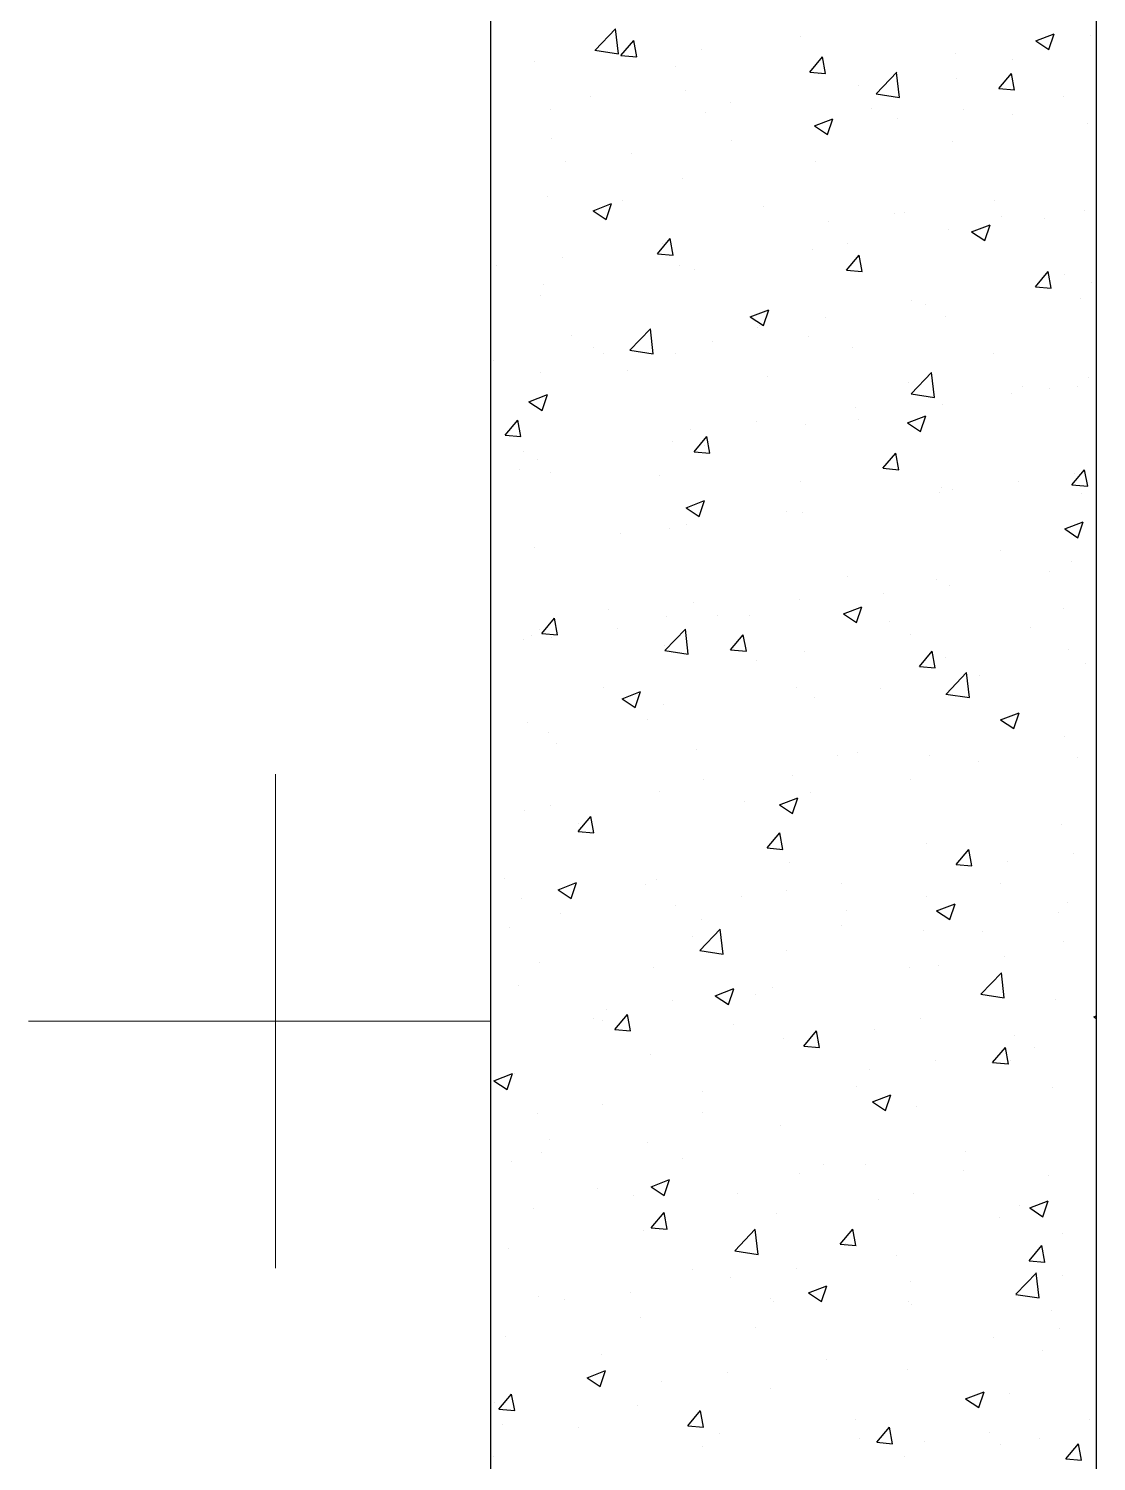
# Model space of a CAD drawing. Header units: millimetres. Extents: x 331487 to 517269, y 198509 to 399936.
# Drawn here: x 397785 to 398190, y 378926 to 379470 of the extents above; entities that cross this region are included whole.
import ezdxf

# ---------------------------------------------------------------- set-up
doc = ezdxf.new("R2010")
doc.units = ezdxf.units.MM
doc.header["$MEASUREMENT"] = 0
doc.layers.add('BEAM', color=1, linetype='Continuous', lineweight=5)
doc.layers.add('COLUMN', color=6, linetype='Continuous')

msp = doc.modelspace()

# ---------------------------------------------------------------- linework, layer by layer
at = {"layer": 'BEAM', "color": 253, "linetype": 'Continuous', "ltscale": 750}
for p, q in [((397878.55, 378999.49), (397878.55, 379186.99)), ((397784.8, 379093.24), (397960.13, 379093.24))]:
    msp.add_line(p, q, dxfattribs=at)
at = {"layer": 'COLUMN'}
for p, q in [((397960.13, 381444.03), (397960.13, 377744.03)), ((398190.13, 377974.03), (398190.13, 381444.03))]:
    msp.add_line(p, q, dxfattribs=at)
at = {"layer": 'COLUMN', "color": 2, "linetype": 'Continuous'}
for p, q in [((397999.82, 379461.93), (398007.6, 379470.05)), ((398008.7, 379460.54), (398007.59, 379470.04)), ((398009.67, 379459.86), (398014.49, 379465.6)), ((398015.64, 379459.33), (398014.49, 379465.6)), ((398077.97, 379467.24), (398077.97, 379467.24)), ((398167.11, 379465.45), (398174.12, 379468.14)), ((398167.11, 379465.45), (398172.09, 379462.1)), ((398172.08, 379462.1), (398174.11, 379468.14)), ((398187.94, 379467.52), (398187.94, 379467.52)), ((397999.8, 379461.92), (398008.7, 379460.54)), ((398009.67, 379459.86), (398015.65, 379459.34)), ((398015.06, 379458.96), (398015.06, 379458.96)), ((398040.1, 379462.26), (398040.1, 379462.26)), ((398081.39, 379453.58), (398086.22, 379459.33)), ((398087.37, 379453.05), (398086.21, 379459.32)), ((398136.6, 379460.48), (398136.6, 379460.48)), ((398158.29, 379458.36), (398158.29, 379458.36)), ((397976.94, 379457.78), (397976.94, 379457.78)), ((398030.32, 379455.53), (398030.32, 379455.53)), ((398081.39, 379453.58), (398087.37, 379453.06)), ((398083.7, 379453.27), (398083.7, 379453.27)), ((398084.66, 379452.98), (398084.66, 379452.98)), ((398106.54, 379445.38), (398114.33, 379453.5)), ((398115.42, 379443.99), (398114.31, 379453.48)), ((398153.12, 379447.31), (398157.94, 379453.05)), ((398159.1, 379446.78), (398157.94, 379453.05)), ((398099.97, 379448.35), (398099.97, 379448.35)), ((398137.09, 379451.02), (398137.09, 379451.02)), ((397998.02, 379444.35), (397998.02, 379444.35)), ((398034.15, 379446.58), (398034.15, 379446.58)), ((398051.41, 379442.1), (398051.41, 379442.1)), ((398106.53, 379445.37), (398115.42, 379443.99)), ((398153.12, 379447.31), (398159.1, 379446.79)), ((398177.72, 379444.4), (398177.72, 379444.4)), ((397982.8, 379439.54), (397982.8, 379439.54)), ((398041.65, 379438.34), (398041.65, 379438.34)), ((398104.79, 379439.84), (398104.79, 379439.84)), ((398139.85, 379439.41), (398139.85, 379439.41)), ((398158.17, 379437.58), (398158.17, 379437.58)), ((398083.09, 379433.2), (398090.09, 379435.89)), ((398083.09, 379433.2), (398088.07, 379429.84)), ((398088.06, 379429.84), (398090.09, 379435.89)), ((398114.82, 379436.12), (398114.82, 379436.12)), ((398186.72, 379434.23), (398186.72, 379434.23)), ((397983.33, 379428.33), (397983.33, 379428.33)), ((398051.66, 379427.8), (398051.66, 379427.8)), ((398135.38, 379427.19), (398135.38, 379427.19)), ((398013.79, 379422.81), (398013.79, 379422.81)), ((397988.75, 379419.52), (397988.75, 379419.52)), ((398083.44, 379419.69), (398083.44, 379419.69)), ((398032.93, 379413.29), (398032.93, 379413.29)), ((397981.59, 379406.25), (397981.59, 379406.25)), ((398010.43, 379404.7), (398010.43, 379404.7)), ((398151.42, 379404.96), (398151.42, 379404.96)), ((397999.07, 379400.95), (398006.07, 379403.63)), ((397999.07, 379400.95), (398004.04, 379397.59)), ((398004.04, 379397.59), (398006.07, 379403.63)), ((398063.81, 379402.44), (398063.81, 379402.44)), ((398113.54, 379399.97), (398113.54, 379399.97)), ((398117.19, 379400.19), (398117.19, 379400.19)), ((398154.16, 379398.69), (398154.16, 379398.69)), ((398185.51, 379400.94), (398185.51, 379400.94)), ((398088.51, 379396.67), (398088.51, 379396.67)), ((398134.16, 379393.9), (398134.16, 379393.9)), ((398142.78, 379392.94), (398149.78, 379395.63)), ((398142.78, 379392.94), (398147.76, 379389.58)), ((398147.75, 379389.58), (398149.78, 379395.62)), ((398170.57, 379397.93), (398170.57, 379397.93)), ((398023.54, 379384.64), (398028.36, 379390.39)), ((398025.35, 379388.36), (398025.35, 379388.36)), ((398029.52, 379384.11), (398028.36, 379390.38)), ((398095.84, 379388.68), (398095.84, 379388.68)), ((397987.48, 379383.37), (397987.48, 379383.37)), ((398023.54, 379384.64), (398029.52, 379384.12)), ((398082.23, 379386.4), (398082.23, 379386.4)), ((398095.27, 379378.37), (398100.09, 379384.11)), ((398101.24, 379377.84), (398100.09, 379384.1)), ((397962.45, 379380.08), (397962.45, 379380.08)), ((398031.72, 379380), (398031.72, 379380)), ((398037.52, 379378.67), (398037.52, 379378.67)), ((398095.27, 379378.37), (398101.25, 379377.84)), ((398167, 379372.09), (398171.82, 379377.84)), ((398172.97, 379371.56), (398171.81, 379377.83)), ((398178.12, 379376.73), (398178.12, 379376.73)), ((397980.37, 379372.96), (397980.37, 379372.96)), ((398167, 379372.09), (398172.97, 379371.57)), ((398188.26, 379373.83), (398188.26, 379373.83)), ((397979.21, 379368.66), (397979.21, 379368.66)), ((398119.8, 379366.72), (398119.8, 379366.72)), ((398184.29, 379367.65), (398184.29, 379367.65)), ((398058.76, 379360.68), (398065.76, 379363.37)), ((398058.76, 379360.68), (398063.73, 379357.33)), ((398063.73, 379357.33), (398065.76, 379363.37)), ((398087.24, 379360.53), (398087.24, 379360.53)), ((398125.11, 379365.52), (398125.11, 379365.52)), ((398132.95, 379360.61), (398132.95, 379360.61)), ((398013.07, 379347.97), (398020.86, 379356.09)), ((398021.95, 379346.58), (398020.85, 379356.07)), ((398061.49, 379356.71), (398061.49, 379356.71)), ((398062.2, 379357.23), (398062.2, 379357.23)), ((397990.95, 379353.6), (397990.95, 379353.6)), ((398044.33, 379351.34), (398044.33, 379351.34)), ((398081.01, 379353.11), (398081.01, 379353.11)), ((397999.05, 379348.92), (397999.05, 379348.92)), ((398003.17, 379346.7), (398003.17, 379346.7)), ((398013.06, 379347.95), (398021.95, 379346.58)), ((398030.5, 379346.71), (398030.5, 379346.71)), ((398097.72, 379349.09), (398097.72, 379349.09)), ((398151.1, 379346.83), (398151.1, 379346.83)), ((397961.17, 379343.93), (397961.17, 379343.93)), ((397979.16, 379339.67), (397979.16, 379339.67)), ((398012.04, 379340.16), (398012.04, 379340.16)), ((398119.8, 379331.42), (398127.59, 379339.53)), ((398128.68, 379330.02), (398127.57, 379339.52)), ((398065.42, 379337.91), (398065.42, 379337.91)), ((398118.8, 379335.65), (398118.8, 379335.65)), ((398161.96, 379334.39), (398161.96, 379334.39)), ((398172.18, 379333.4), (398172.18, 379333.4)), ((398183.08, 379334.36), (398183.08, 379334.36)), ((398186.99, 379337.68), (398186.99, 379337.68)), ((397974.74, 379328.43), (397981.74, 379331.12)), ((397974.74, 379328.43), (397979.71, 379325.08)), ((397979.71, 379325.07), (397981.74, 379331.12)), ((398119.78, 379331.4), (398128.68, 379330.02)), ((398157.99, 379331.73), (398157.99, 379331.73)), ((398098.8, 379326.07), (398098.8, 379326.07)), ((398118.45, 379320.42), (398125.45, 379323.11)), ((398123.42, 379317.07), (398125.45, 379323.11)), ((398131.73, 379327.32), (398131.73, 379327.32)), ((397965.69, 379315.7), (397970.51, 379321.44)), ((397971.67, 379315.17), (397970.51, 379321.43)), ((398035.9, 379317.79), (398035.9, 379317.79)), ((398060.93, 379321.09), (398060.93, 379321.09)), ((398079.79, 379319.82), (398079.79, 379319.82)), ((398099.68, 379321.72), (398099.68, 379321.72)), ((398118.45, 379320.42), (398123.42, 379317.07)), ((397965.69, 379315.7), (397971.67, 379315.17)), ((398029.28, 379313.42), (398029.28, 379313.42)), ((398037.42, 379309.42), (398042.24, 379315.17)), ((398041.36, 379311.71), (398041.36, 379311.71)), ((398043.39, 379308.89), (398042.24, 379315.16)), ((397972.74, 379309.48), (397972.74, 379309.48)), ((397977.94, 379306.38), (397977.94, 379306.38)), ((398037.42, 379309.42), (398043.4, 379308.9)), ((398109.14, 379303.15), (398113.97, 379308.89)), ((398115.12, 379302.62), (398113.96, 379308.88)), ((397971.06, 379302.77), (397971.06, 379302.77)), ((397983.04, 379301.7), (397983.04, 379301.7)), ((398024.44, 379300.51), (398024.44, 379300.51)), ((398109.15, 379303.15), (398115.12, 379302.62)), ((398180.87, 379296.87), (398185.69, 379302.62)), ((398181.86, 379301.07), (398181.86, 379301.07)), ((398186.85, 379296.34), (398185.69, 379302.61)), ((398077.82, 379298.26), (398077.82, 379298.26)), ((398131.2, 379296), (398131.2, 379296)), ((398160.69, 379298.24), (398160.69, 379298.24)), ((398180.87, 379296.87), (398186.85, 379296.35)), ((398034.43, 379288.17), (398041.43, 379290.86)), ((398039.4, 379284.81), (398041.43, 379290.86)), ((398130.52, 379294.03), (398130.52, 379294.03)), ((398135.65, 379294.95), (398135.65, 379294.95)), ((398184.59, 379293.74), (398184.59, 379293.74)), ((398034.43, 379288.17), (398039.4, 379284.81)), ((398072.5, 379286.63), (398072.5, 379286.63)), ((398078.58, 379286.53), (398078.58, 379286.53)), ((398028.07, 379280.13), (398028.07, 379280.13)), ((398034.62, 379281.65), (398034.62, 379281.65)), ((398178.14, 379280.16), (398185.14, 379282.85)), ((398178.14, 379280.16), (398183.12, 379276.81)), ((398183.11, 379276.8), (398185.14, 379282.85)), ((398009.59, 379278.35), (398009.59, 379278.35)), ((397976.72, 379273.09), (397976.72, 379273.09)), ((398153.87, 379272.06), (398153.87, 379272.06)), ((398172.25, 379263.79), (398172.25, 379263.79)), ((398180.64, 379267.78), (398180.64, 379267.78)), ((398095.55, 379262.05), (398095.55, 379262.05)), ((398129.3, 379260.74), (398129.3, 379260.74)), ((398134.38, 379258.8), (398134.38, 379258.8)), ((398037.23, 379252.04), (398037.23, 379252.04)), ((398077.36, 379253.24), (398077.36, 379253.24)), ((398109.34, 379255.51), (398109.34, 379255.51)), ((397979.57, 379240.48), (397984.39, 379246.22)), ((397985.54, 379239.95), (397984.39, 379246.22)), ((398004.97, 379249.41), (398004.97, 379249.41)), ((398026.85, 379246.84), (398026.85, 379246.84)), ((398046.19, 379247.19), (398046.19, 379247.19)), ((398058.35, 379247.16), (398058.35, 379247.16)), ((398094.12, 379247.91), (398101.12, 379250.6)), ((398094.12, 379247.91), (398099.09, 379244.55)), ((398099.09, 379244.55), (398101.12, 379250.59)), ((398177.83, 379250.1), (398177.83, 379250.1)), ((397978.91, 379242.03), (397978.91, 379242.03)), ((398008.32, 379242.21), (398008.32, 379242.21)), ((398026.33, 379234), (398034.12, 379242.12)), ((398035.21, 379232.61), (398034.11, 379242.11)), ((398111.73, 379244.9), (398111.73, 379244.9)), ((398165.11, 379242.64), (398165.11, 379242.64)), ((397972.67, 379238.23), (397972.67, 379238.23)), ((397975.51, 379239.8), (397975.51, 379239.8)), ((397979.57, 379240.48), (397985.55, 379239.95)), ((397983.28, 379238.91), (397983.28, 379238.91)), ((398026.05, 379235.98), (398026.05, 379235.98)), ((398051.29, 379234.2), (398056.11, 379239.95)), ((398057.27, 379233.67), (398056.11, 379239.94)), ((398119.51, 379240.09), (398119.51, 379240.09)), ((398026.32, 379233.99), (398035.21, 379232.61)), ((398051.29, 379234.2), (398057.27, 379233.68)), ((398061.19, 379230.08), (398061.19, 379230.08)), ((398079.43, 379233.72), (398079.43, 379233.72)), ((398123.02, 379227.93), (398127.84, 379233.67)), ((398128.99, 379227.4), (398127.84, 379233.66)), ((398132.81, 379231.47), (398132.81, 379231.47)), ((398179.43, 379234.49), (398179.43, 379234.49)), ((398123.02, 379227.93), (398129, 379227.4)), ((398128.08, 379227.45), (398128.08, 379227.45)), ((398133.06, 379217.45), (398140.84, 379225.57)), ((398141.94, 379216.06), (398140.83, 379225.56)), ((398145.94, 379224.35), (398145.94, 379224.35)), ((398186.2, 379229.21), (398186.2, 379229.21)), ((398002.87, 379220.07), (398002.87, 379220.07)), ((398076.15, 379219.96), (398076.15, 379219.96)), ((398108.07, 379219.36), (398108.07, 379219.36)), ((398010.1, 379215.65), (398017.1, 379218.34)), ((398010.1, 379215.65), (398015.07, 379212.3)), ((398015.07, 379212.3), (398017.09, 379218.34)), ((398025.64, 379213.55), (398025.64, 379213.55)), ((398083.04, 379216.06), (398083.04, 379216.06)), ((398133.04, 379217.44), (398141.94, 379216.06)), ((398153.81, 379207.65), (398160.81, 379210.33)), ((398158.78, 379204.29), (398160.81, 379210.33)), ((397974.29, 379206.51), (397974.29, 379206.51)), ((397982.01, 379202.76), (397982.01, 379202.76)), ((398019.88, 379207.75), (398019.88, 379207.75)), ((398153.81, 379207.65), (398158.78, 379204.29)), ((398157.7, 379205.1), (398157.7, 379205.1)), ((397985.07, 379198.58), (397985.07, 379198.58)), ((398178.21, 379201.2), (398178.21, 379201.2)), ((398038.45, 379196.32), (398038.45, 379196.32)), ((398091.83, 379194.07), (398091.83, 379194.07)), ((398099.38, 379195.09), (398099.38, 379195.09)), ((398126.87, 379194.16), (398126.87, 379194.16)), ((398145.22, 379191.81), (398145.22, 379191.81)), ((398182.79, 379193.22), (398182.79, 379193.22)), ((398074.93, 379186.67), (398074.93, 379186.67)), ((398041.06, 379185.08), (398041.06, 379185.08)), ((398119.64, 379184.91), (398119.64, 379184.91)), ((398024.42, 379180.26), (398024.42, 379180.26)), ((398056.73, 379176.62), (398056.73, 379176.62)), ((398069.79, 379175.39), (398076.79, 379178.08)), ((398069.79, 379175.39), (398074.76, 379172.04)), ((398074.76, 379172.04), (398076.79, 379178.08)), ((398081.76, 379179.92), (398081.76, 379179.92)), ((397973.08, 379173.22), (397973.08, 379173.22)), ((397982.74, 379175.07), (397982.74, 379175.07)), ((397993.44, 379165.26), (397998.26, 379171)), ((397999.42, 379164.73), (397998.26, 379171)), ((397993.44, 379165.26), (397999.42, 379164.74)), ((397993.58, 379168.31), (397993.58, 379168.31)), ((398065.17, 379158.98), (398069.99, 379164.73)), ((398071.14, 379158.45), (398069.99, 379164.72)), ((398177, 379167.92), (398177, 379167.92)), ((398125.65, 379160.87), (398125.65, 379160.87)), ((398065.17, 379158.98), (398071.15, 379158.46)), ((398136.9, 379152.71), (398141.72, 379158.45)), ((398142.87, 379152.18), (398141.71, 379158.45)), ((398156.49, 379153.78), (398156.49, 379153.78)), ((398181.52, 379157.07), (398181.52, 379157.07)), ((398073.71, 379153.38), (398073.71, 379153.38)), ((398136.9, 379152.71), (398142.87, 379152.18)), ((397965.6, 379147.48), (397965.6, 379147.48)), ((397985.77, 379143.14), (397992.77, 379145.83)), ((397985.77, 379143.14), (397990.74, 379139.78)), ((397990.74, 379139.78), (397992.76, 379145.83)), ((398018.98, 379145.23), (398018.98, 379145.23)), ((398023.2, 379146.97), (398023.2, 379146.97)), ((398072.36, 379142.97), (398072.36, 379142.97)), ((398093.33, 379145.46), (398093.33, 379145.46)), ((398153.57, 379145.43), (398153.57, 379145.43)), ((397971.86, 379139.93), (397971.86, 379139.93)), ((398055.46, 379140.48), (398055.46, 379140.48)), ((398125.74, 379140.71), (398125.74, 379140.71)), ((398129.48, 379135.13), (398136.48, 379137.82)), ((398134.45, 379131.77), (398136.48, 379137.82)), ((398179.13, 379138.46), (398179.13, 379138.46)), ((397986.68, 379134.05), (397986.68, 379134.05)), ((398030.42, 379137.18), (398030.42, 379137.18)), ((398095.25, 379135.42), (398095.25, 379135.42)), ((398129.48, 379135.13), (398134.45, 379131.78)), ((398175.78, 379134.63), (398175.78, 379134.63)), ((397967.27, 379128.87), (397967.27, 379128.87)), ((398039.59, 379120.04), (398047.38, 379128.16)), ((398040.06, 379131.79), (398040.06, 379131.79)), ((398048.47, 379118.65), (398047.36, 379128.15)), ((398093.45, 379129.54), (398093.45, 379129.54)), ((398124.44, 379127.58), (398124.44, 379127.58)), ((398146.83, 379127.28), (398146.83, 379127.28)), ((398036.93, 379125.41), (398036.93, 379125.41)), ((398177.53, 379123.48), (398177.53, 379123.48)), ((398039.58, 379120.03), (398048.47, 379118.65)), ((398072.5, 379120.09), (398072.5, 379120.09)), ((398155.21, 379117.63), (398155.21, 379117.63)), ((397978.62, 379115.4), (397978.62, 379115.4)), ((398021.99, 379113.69), (398021.99, 379113.69)), ((398119.21, 379113.46), (398119.21, 379113.46)), ((398130.18, 379114.34), (398130.18, 379114.34)), ((398146.31, 379103.49), (398154.1, 379111.61)), ((398155.19, 379102.1), (398154.09, 379111.59)), ((397970.64, 379106.64), (397970.64, 379106.64)), ((398045.46, 379102.88), (398052.46, 379105.57)), ((398050.43, 379099.52), (398052.45, 379105.56)), ((398067.02, 379106.02), (398067.02, 379106.02)), ((398029.15, 379101.04), (398029.15, 379101.04)), ((398045.46, 379102.88), (398050.43, 379099.52)), ((398060.9, 379103.45), (398060.9, 379103.45)), ((398146.3, 379103.48), (398155.19, 379102.1)), ((398174.56, 379101.34), (398174.56, 379101.34)), ((397999.08, 379094.39), (397999.08, 379094.39)), ((398004.12, 379097.74), (398004.12, 379097.74)), ((398007.32, 379090.04), (398012.14, 379095.78)), ((398013.29, 379089.51), (398012.14, 379095.78)), ((398123.22, 379094.3), (398123.22, 379094.3)), ((398189.17, 379094.87), (398190.13, 379095.24)), ((398189.17, 379094.87), (398190.13, 379094.22)), ((398002.58, 379093.44), (398002.58, 379093.44)), ((398007.32, 379090.04), (398013.3, 379089.52)), ((398052.47, 379092.14), (398052.47, 379092.14)), ((398079.04, 379083.76), (398083.87, 379089.51)), ((398085.02, 379083.23), (398083.86, 379089.5)), ((398105.85, 379089.88), (398105.85, 379089.88)), ((398071.28, 379086.8), (398071.28, 379086.8)), ((398079.04, 379083.76), (398085.02, 379083.24)), ((398150.77, 379077.49), (398155.59, 379083.23)), ((398156.75, 379076.96), (398155.59, 379083.23)), ((398159.23, 379087.63), (398159.23, 379087.63)), ((398166.78, 379083.18), (398166.78, 379083.18)), ((398020.77, 379080.4), (398020.77, 379080.4)), ((398128.91, 379078.19), (398128.91, 379078.19)), ((398150.77, 379077.49), (398156.75, 379076.97)), ((398157.41, 379078.47), (398157.41, 379078.47)), ((397961.43, 379070.62), (397968.44, 379073.31)), ((397966.4, 379067.27), (397968.43, 379073.31)), ((397969.43, 379073.35), (397969.43, 379073.35)), ((398103.87, 379074.9), (398103.87, 379074.9)), ((397961.43, 379070.62), (397966.41, 379067.27)), ((398040.72, 379066.58), (398040.72, 379066.58)), ((398099.09, 379068.46), (398099.09, 379068.46)), ((398173.35, 379068.05), (398173.35, 379068.05)), ((398002.84, 379061.6), (398002.84, 379061.6)), ((398105.15, 379062.62), (398112.15, 379065.3)), ((398105.15, 379062.62), (398110.12, 379059.26)), ((398110.12, 379059.26), (398112.14, 379065.3)), ((397977.81, 379058.3), (397977.81, 379058.3)), ((398040.77, 379058.45), (398040.77, 379058.45)), ((398122, 379061.01), (398122, 379061.01)), ((398070.07, 379053.51), (398070.07, 379053.51)), ((397982.45, 379048.44), (397982.45, 379048.44)), ((398019.56, 379047.11), (398019.56, 379047.11)), ((397968.21, 379040.07), (397968.21, 379040.07)), ((397979.61, 379043.29), (397979.61, 379043.29)), ((398032.99, 379041.04), (398032.99, 379041.04)), ((398140.47, 379043.74), (398140.47, 379043.74)), ((398077.56, 379035.46), (398077.56, 379035.46)), ((398086.38, 379038.78), (398086.38, 379038.78)), ((398102.6, 379038.75), (398102.6, 379038.75)), ((398139.76, 379036.53), (398139.76, 379036.53)), ((398172.13, 379034.76), (398172.13, 379034.76)), ((398000.7, 379029.86), (398000.7, 379029.86)), ((398021.12, 379030.36), (398028.13, 379033.05)), ((398021.12, 379030.36), (398026.1, 379027.01)), ((398026.09, 379027.01), (398028.12, 379033.05)), ((398014.41, 379027.14), (398014.41, 379027.14)), ((398054.08, 379027.61), (398054.08, 379027.61)), ((398107.46, 379025.35), (398107.46, 379025.35)), ((398120.79, 379027.72), (398120.79, 379027.72)), ((398160.84, 379023.1), (398160.84, 379023.1)), ((398164.84, 379022.35), (398171.84, 379025.04)), ((398169.81, 379019), (398171.84, 379025.04)), ((397976.54, 379022.15), (397976.54, 379022.15)), ((398021.19, 379014.82), (398026.01, 379020.56)), ((398027.17, 379014.29), (398026.01, 379020.56)), ((398068.85, 379020.22), (398068.85, 379020.22)), ((398153.28, 379018.8), (398153.28, 379018.8)), ((398164.84, 379022.35), (398169.81, 379019)), ((398018.34, 379013.82), (398018.34, 379013.82)), ((398021.19, 379014.82), (398027.17, 379014.3)), ((398052.85, 379006.08), (398060.64, 379014.2)), ((398061.73, 379004.68), (398060.62, 379014.18)), ((398092.92, 379008.54), (398097.74, 379014.29)), ((398098.89, 379008.01), (398097.74, 379014.28)), ((398177.32, 379012.61), (398177.32, 379012.61)), ((397967, 379006.78), (397967, 379006.78)), ((398092.92, 379008.54), (398098.9, 379008.02)), ((398094.96, 379008.79), (398094.96, 379008.79)), ((398164.65, 379002.27), (398169.47, 379008.01)), ((398170.62, 379001.74), (398169.46, 379008.01)), ((398052.83, 379006.06), (398061.73, 379004.68)), ((398114.16, 379004.3), (398114.16, 379004.3)), ((398164.65, 379002.27), (398170.62, 379001.75)), ((398170.92, 379001.47), (398170.92, 379001.47)), ((398036.64, 378998.78), (398036.64, 378998.78)), ((398051.26, 378996.01), (398051.26, 378996.01)), ((398076.29, 378999.31), (398076.29, 378999.31)), ((398159.57, 378989.53), (398167.36, 378997.64)), ((398168.45, 378988.13), (398167.35, 378997.63)), ((398177.24, 378996.85), (398177.24, 378996.85)), ((398080.82, 378990.1), (398087.82, 378992.79)), ((398085.79, 378986.74), (398087.81, 378992.79)), ((398119.57, 378994.43), (398119.57, 378994.43)), ((397978.32, 378988.77), (397978.32, 378988.77)), ((397988.1, 378987.7), (397988.1, 378987.7)), ((398013.1, 378990.21), (398013.1, 378990.21)), ((398066.48, 378987.95), (398066.48, 378987.95)), ((398067.63, 378986.93), (398067.63, 378986.93)), ((398080.82, 378990.1), (398085.79, 378986.75)), ((398118.92, 378986.84), (398118.92, 378986.84)), ((398119.86, 378985.7), (398119.86, 378985.7)), ((398159.56, 378989.51), (398168.45, 378988.13)), ((398017.12, 378980.53), (398017.12, 378980.53)), ((398173.24, 378983.44), (398173.24, 378983.44)), ((398060.6, 378976.83), (398060.6, 378976.83)), ((398176.05, 378976.47), (398176.05, 378976.47)), ((397965.78, 378973.49), (397965.78, 378973.49)), ((398151.01, 378973.17), (398151.01, 378973.17)), ((398002.28, 378966.81), (398002.28, 378966.81)), ((398087.86, 378964.85), (398087.86, 378964.85)), ((398169.7, 378968.18), (398169.7, 378968.18)), ((397996.79, 378957.85), (398003.79, 378960.54)), ((397996.79, 378957.85), (398001.77, 378954.49)), ((398001.76, 378954.49), (398003.79, 378960.53)), ((398049.98, 378959.87), (398049.98, 378959.87)), ((398118.36, 378961.14), (398118.36, 378961.14)), ((398024.95, 378956.57), (398024.95, 378956.57)), ((398066.42, 378953.64), (398066.42, 378953.64)), ((398140.51, 378949.84), (398147.51, 378952.53)), ((398145.48, 378946.48), (398147.5, 378952.53)), ((397961.8, 378948.26), (397961.8, 378948.26)), ((397963.34, 378945.88), (397968.16, 378951.62)), ((397969.32, 378945.35), (397968.16, 378951.61)), ((398015.91, 378947.24), (398015.91, 378947.24)), ((398140.51, 378949.84), (398145.48, 378946.48)), ((398157.11, 378951.84), (398157.11, 378951.84)), ((397963.34, 378945.88), (397969.32, 378945.35)), ((398035.07, 378939.6), (398039.89, 378945.35)), ((398041.04, 378939.07), (398039.89, 378945.34)), ((398098.79, 378941.83), (398098.79, 378941.83)), ((398187.61, 378942.01), (398187.61, 378942.01)), ((397964.56, 378940.2), (397964.56, 378940.2)), ((397993.62, 378939.11), (397993.62, 378939.11)), ((398035.07, 378939.6), (398041.05, 378939.08)), ((398047.01, 378936.85), (398047.01, 378936.85)), ((398106.79, 378933.33), (398111.62, 378939.07)), ((398112.77, 378932.8), (398111.61, 378939.06)), ((398149.74, 378937.02), (398149.74, 378937.02)), ((398040.47, 378931.82), (398040.47, 378931.82)), ((398100.39, 378934.6), (398100.39, 378934.6)), ((398106.79, 378933.33), (398112.77, 378932.8)), ((398124.71, 378933.73), (398124.71, 378933.73)), ((398153.77, 378932.34), (398153.77, 378932.34)), ((398168.48, 378934.89), (398168.48, 378934.89)), ((398178.52, 378927.05), (398183.34, 378932.8)), ((398184.5, 378926.52), (398183.34, 378932.79)), ((397961.33, 378927.93), (397961.33, 378927.93)), ((398117.14, 378927.85), (398117.14, 378927.85)), ((398178.52, 378927.05), (398184.5, 378926.53))]:
    msp.add_line(p, q, dxfattribs=at)

doc.saveas('drawing.dxf')
